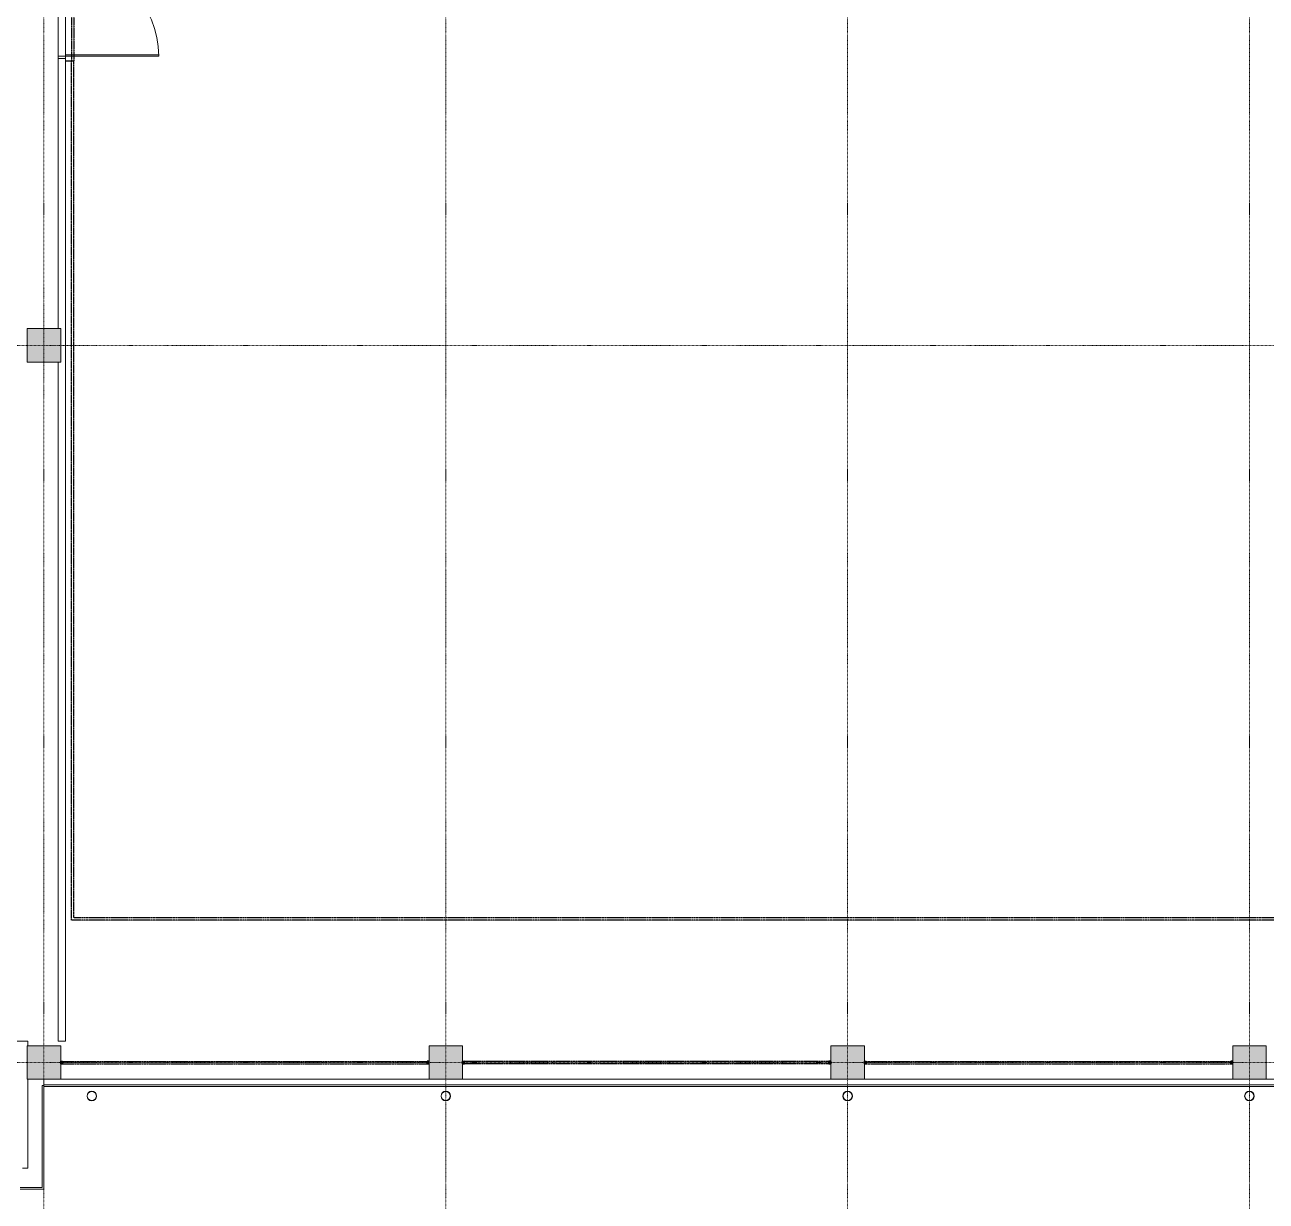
# Model space of a CAD drawing. Extents: x -32000 to 290600, y -29000 to 131250.
# Drawn here: x 17600 to 43550, y -2900 to 21705 of the extents above; entities that cross this region are included whole.
import ezdxf

# ---------------------------------------------------------------- set-up
doc = ezdxf.new("R2010")
doc.units = 0
doc.header["$LTSCALE"] = 10
for name, pattern in [('H12PL3$0$JJP_三點線', [0.9, 0.3, -0.15, 0, -0.15, 0, -0.15, 0, -0.15]), ('XFM7P30ICA$0$H12PL3$0$JJP_三點線', [0.9, 0.3, -0.15, 0, -0.15, 0, -0.15, 0, -0.15]), ('XFM7P30ICA$0$XFDP30$0$HIDDEN2', [0.1875, 0.125, -0.0625])]:
    doc.linetypes.add(name, pattern=pattern)
for name, color, linetype in [('H12PL3$0$A-OBJE-MEP', 252, 'Continuous'), ('H12PL3$0$A-WALL-EX', 252, 'Continuous'), ('H12PL3$0$A-WALL-IN', 252, 'Continuous'), ('H12PL3$0$Door', 252, 'Continuous'), ('H12PL3$0$S-COL', 252, 'Continuous'), ('H12PL3$0$S-GRID', 252, 'Continuous'), ('XFM7P30ICA$0$H12PL3$0$A-OBJE-MEP', 252, 'Continuous'), ('XFM7P30ICA$0$H12PL3$0$A-WALL-EX', 252, 'Continuous'), ('XFM7P30ICA$0$H12PL3$0$A-WALL-IN', 252, 'Continuous'), ('XFM7P30ICA$0$H12PL3$0$Hattch', 252, 'Continuous'), ('XFM7P30ICA$0$H12PL3$0$S-COL', 252, 'Continuous'), ('XFM7P30ICA$0$H12PL3$0$S-GRID', 252, 'Continuous'), ('XFM7P30ICA$0$XFDP30$0$A-Partition-Col (200K)', 1, 'Continuous'), ('XFM7P30ICA$0$XFDP30$0$A-W-P1S (200K)', 15, 'XFM7P30ICA$0$XFDP30$0$HIDDEN2'), ('XFM7P30ICA$0$XFDP30$0$A-W-R1 (Rockwool) (200K)', 2, 'XFM7P30ICA$0$XFDP30$0$HIDDEN2')]:
    doc.layers.add(name, color=color, linetype=linetype)

# ---------------------------------------------------------------- blocks, each defined once
blk = doc.blocks.new('H12PL3')
at = {"layer": 'H12PL3$0$A-OBJE-MEP', "lineweight": 0, "flags": 128}
for points in [[(19095, -700, 1), (18905, -700, 1)], [(26495, -700, 1), (26305, -700, 1)], [(34895, -700, 1), (34705, -700, 1)], [(43295, -700, 1), (43105, -700, 1)]]:
    blk.add_lwpolyline(points, format="xyb", close=True, dxfattribs=at)
at = {"layer": 'H12PL3$0$A-OBJE-MEP', "lineweight": 0}
for centre in [(19000, -700), (26400, -700), (34800, -700), (43200, -700)]:
    blk.add_circle(centre, 100, dxfattribs=at)
at = {"layer": 'H12PL3$0$A-WALL-EX', "lineweight": 0}
blk.add_line((68150, -465), (18000, -465), dxfattribs=at)
at = {"layer": 'H12PL3$0$A-WALL-EX', "lineweight": 0, "flags": 128}
for points in [[(18000, -482.5), (17965, -482.5)], [(17965, -482.5), (17965, -2615)], [(68150, -350), (18000, -350)], [(18000, -465), (18000, -350)], [(18000, -482.5), (18000, -465)], [(18000, -500), (68150, -500)], [(18000, -500), (68150, -500)], [(18000, -500), (68150, -500)], [(18000, -500), (68150, -500)], [(18000, -500), (68150, -500)], [(18000, -500), (68150, -500)], [(18000, -2650), (18000, -500)], [(17965, -2615), (17500, -2615)], [(17500, -2650), (17965, -2650)], [(17965, -2650), (18000, -2650)]]:
    blk.add_lwpolyline(points, dxfattribs=at)
at = {"layer": 'H12PL3$0$A-WALL-IN', "lineweight": 0}
blk.add_line((18450, 21000), (18300, 21000), dxfattribs=at)
at = {"layer": 'H12PL3$0$A-WALL-IN', "lineweight": 0, "flags": 128}
for points in [[(18300, 21000), (18300, 15350)], [(18450, 450), (18450, 21000)], [(18300, 14650), (18300, 450)], [(17662.5, 450), (13835, 450)], [(17662.5, 350), (17662.5, 450)], [(18300, 450), (18450, 450)], [(17662.5, -2212.5), (17662.5, -350)], [(17662.5, -2212.5), (17550, -2212.5)]]:
    blk.add_lwpolyline(points, dxfattribs=at)
at = {"layer": 'H12PL3$0$Door', "lineweight": 0}
for p, q in [((18450, 21050), (18300, 21050)), ((18300, 21050), (18300, 21000)), ((20400, 21080), (18450, 21080)), ((18450, 21080), (18450, 21050)), ((18450, 21050), (20400, 21050)), ((18450, 21000), (18450, 21050)), ((20400, 21050), (20400, 21080)), ((18300, 21000), (18450, 21000))]:
    blk.add_line(p, q, dxfattribs=at)
blk.add_arc((18450, 21050), 1950, 0, 90, dxfattribs=at)
at = {"layer": 'H12PL3$0$S-COL', "lineweight": 0, "flags": 128}
blk.add_lwpolyline([(17650, 14650), (18350, 14650), (18350, 15350), (17650, 15350)], close=True, dxfattribs=at)
for points in [[(18350, -350), (18350, 350), (17650, 350), (17650, -350), (18000, -350)], [(26750, -350), (26750, 350), (26050, 350), (26050, -350)], [(35150, -350), (35150, 350), (34450, 350), (34450, -350)], [(43550, -350), (43550, 350), (42850, 350), (42850, -350)]]:
    blk.add_lwpolyline(points, dxfattribs=at)
at = {"layer": 'H12PL3$0$S-GRID', "linetype": 'H12PL3$0$JJP_三點線', "lineweight": 0}
for p, q in [((18000, 128250), (18000, -28000)), ((26400, 128250), (26400, -28000)), ((34800, 128250), (34800, -28000)), ((43200, 128250), (43200, -28000)), ((-29000, 15000), (289600, 15000)), ((-29000, 0), (289600, 0))]:
    blk.add_line(p, q, dxfattribs=at)
blk = doc.blocks.new('XFM7P30ICA$0$XFDP30$0$TP1-50-Partition_Col-side')
blk.add_lwpolyline([(-2.5, -4), (-2.5, -3.9), (-2.6, -3.9), (-2.5, -3), (-2.5, -0.3), (-2.4, -0.2), (-0.7, -0.2), (-0.5, -0.2), (-0.1, -0.2), (0, -0.2), (0, -0.2), (0.5, -0.2), (0.6, -0.2), (2.4, -0.2), (2.5, -0.3), (2.5, -3), (2.6, -3.9), (2.5, -3.9), (2.5, -4), (2.7, -4), (2.7, 0), (-2.7, 0), (-2.7, -4)], close=True)
for points in [[(-1.6, -2.1), (-2.3, -2.1, 0.414213), (-2.4, -2.2), (-2.4, -3.6), (-2.5, -3.6), (-2.5, -2.2, -0.414213), (-2.3, -2), (-1.6, -2), (-1.6, -2.1)], [(1.6, -2.1), (2.3, -2.1, -0.414213), (2.4, -2.2), (2.4, -3.6), (2.5, -3.6), (2.5, -2.2, 0.414213), (2.3, -2), (1.6, -2), (1.6, -2.1)]]:
    blk.add_lwpolyline(points, format="xyb")
blk.add_lwpolyline([(2.2, -3.6), (-2.2, -3.6, -0.414214), (-2.3, -3.5), (-2.3, -2.6, -0.414214), (-2.2, -2.5), (-1.3, -2.5, 0.414214), (-1.1, -2.3), (-1.1, -2.2, 0.414214), (-1.3, -2.1), (-1.9, -2.1), (-1.9, -2.1), (-1.3, -2.1, -0.414214), (-1.2, -2.2), (-1.2, -2.3, -0.414214), (-1.3, -2.4), (-2.2, -2.4, 0.414214), (-2.4, -2.6), (-2.4, -3.5, 0.414214), (-2.2, -3.6), (2.2, -3.6, 0.414214), (2.4, -3.5), (2.4, -2.6, 0.414214), (2.2, -2.4), (1.3, -2.4, -0.414214), (1.2, -2.3), (1.2, -2.2, -0.414214), (1.3, -2.1), (1.9, -2.1), (1.9, -2.1), (1.3, -2.1, 0.414214), (1.1, -2.2), (1.1, -2.3, 0.414214), (1.3, -2.5), (2.2, -2.5, -0.414214), (2.3, -2.6), (2.3, -3.5, -0.414214)], format="xyb", close=True)
blk = doc.blocks.new('XFM7P30ICA$0$XFDP30')
at = {"layer": 'XFM7P30ICA$0$XFDP30$0$A-W-P1S (200K)', "linetype": 'XFM7P30ICA$0$XFDP30$0$HIDDEN2'}
for p, q in [((18575, 25045), (18575, 20955)), ((18625, 25045), (18625, 20955))]:
    blk.add_line(p, q, dxfattribs=at)
at = {"layer": 'XFM7P30ICA$0$XFDP30$0$A-W-P1S (200K)'}
for p, q in [((18450, 20955), (18625, 20955)), ((18575, 2975), (18575, 20955)), ((18625, 3025), (18625, 20955)), ((167375, 2975, 0), (18575, 2975)), ((167375, 3025, 0), (18625, 3025))]:
    blk.add_line(p, q, dxfattribs=at)
at = {"layer": 'XFM7P30ICA$0$XFDP30$0$A-W-R1 (Rockwool) (200K)'}
for p, q in [((18350, 25, 0), (26050, 25, 0)), ((34450, 25, 0), (26750, 25, 0)), ((35150, 25, 0), (42850, 25, 0)), ((18350, -25, 0), (26050, -25, 0)), ((34450, -25, 0), (26750, -25, 0)), ((35150, -25, 0), (42850, -25, 0))]:
    blk.add_line(p, q, dxfattribs=at)
at = {"layer": 'XFM7P30ICA$0$XFDP30$0$A-Partition-Col (200K)', "yscale": 10, "zscale": 10}
for p, xscale, rotation in [((18350, 0), -10, 90), ((26050, 0, 0), 10, 270), ((26750, 0, 0), -10, 90), ((34450, 0), 10, 270), ((35150, 0), -10, 90), ((42850, 0, 0), 10, 270)]:
    blk.add_blockref('XFM7P30ICA$0$XFDP30$0$TP1-50-Partition_Col-side', p, dxfattribs=dict(at, xscale=xscale, rotation=rotation))
blk = doc.blocks.new('XFM7P30ICA$0$H12PL3')
at = {"layer": 'XFM7P30ICA$0$H12PL3$0$Hattch', "linetype": 'Continuous', "lineweight": 0}
for points in [[(17650, 14650), (18350, 14650), (18350, 15350), (17650, 15350)], [(17650, -350), (18000, -350), (18350, -350), (18350, 350), (17650, 350)], [(26050, 350), (26050, -350), (26750, -350), (26750, 350)], [(34450, 350), (34450, -350), (35150, -350), (35150, 350)], [(42850, 350), (42850, -350), (43550, -350), (43550, 350)]]:
    blk.add_hatch(color=256, dxfattribs=at).paths.add_polyline_path(points)
at = {"layer": 'XFM7P30ICA$0$H12PL3$0$A-OBJE-MEP', "lineweight": 0, "flags": 128}
for points in [[(19095, -700, 1), (18905, -700, 1)], [(26495, -700, 1), (26305, -700, 1)], [(34895, -700, 1), (34705, -700, 1)], [(43295, -700, 1), (43105, -700, 1)]]:
    blk.add_lwpolyline(points, format="xyb", close=True, dxfattribs=at)
at = {"layer": 'XFM7P30ICA$0$H12PL3$0$A-OBJE-MEP', "lineweight": 0}
for centre in [(19000, -700), (26400, -700), (34800, -700), (43200, -700)]:
    blk.add_circle(centre, 100, dxfattribs=at)
at = {"layer": 'XFM7P30ICA$0$H12PL3$0$A-WALL-EX', "lineweight": 0}
blk.add_line((68150, -465), (18000, -465), dxfattribs=at)
at = {"layer": 'XFM7P30ICA$0$H12PL3$0$A-WALL-EX', "lineweight": 0, "flags": 128}
for points in [[(18000, -482.5), (17965, -482.5)], [(17965, -482.5), (17965, -2615)], [(68150, -350), (18000, -350)], [(18000, -465), (18000, -350)], [(18000, -482.5), (18000, -465)], [(18000, -500), (68150, -500)], [(18000, -2650), (18000, -500)], [(17965, -2615), (17500, -2615)], [(17500, -2650), (17965, -2650)], [(17965, -2650), (18000, -2650)]]:
    blk.add_lwpolyline(points, dxfattribs=at)
at = {"layer": 'XFM7P30ICA$0$H12PL3$0$A-WALL-IN', "lineweight": 0, "flags": 128}
for points in [[(18450, 450), (18450, 85450)], [(18300, 29650), (18300, 15350)], [(18300, 14650), (18300, 450)], [(17662.5, 450), (13835, 450)], [(17662.5, 350), (17662.5, 450)], [(18300, 450), (18450, 450)], [(17662.5, -2212.5), (17662.5, -350)], [(17662.5, -2212.5), (17550, -2212.5)]]:
    blk.add_lwpolyline(points, dxfattribs=at)
at = {"layer": 'XFM7P30ICA$0$H12PL3$0$S-COL', "lineweight": 0, "flags": 128}
blk.add_lwpolyline([(17650, 14650), (18350, 14650), (18350, 15350), (17650, 15350)], close=True, dxfattribs=at)
for points in [[(18350, -350), (18350, 350), (17650, 350), (17650, -350), (18000, -350)], [(26750, -350), (26750, 350), (26050, 350), (26050, -350)], [(35150, -350), (35150, 350), (34450, 350), (34450, -350)], [(43550, -350), (43550, 350), (42850, 350), (42850, -350)]]:
    blk.add_lwpolyline(points, dxfattribs=at)
at = {"layer": 'XFM7P30ICA$0$H12PL3$0$S-GRID', "linetype": 'XFM7P30ICA$0$H12PL3$0$JJP_三點線', "lineweight": 0}
for p, q in [((18000, 128250), (18000, -28000)), ((26400, 128250), (26400, -28000)), ((34800, 128250), (34800, -28000)), ((43200, 128250), (43200, -28000)), ((-29000, 15000), (289600, 15000)), ((-29000, 0), (289600, 0))]:
    blk.add_line(p, q, dxfattribs=at)
blk.add_blockref('XFM7P30ICA$0$XFDP30', (0, 0))
blk = doc.blocks.new('XFM7P30ICA')
for name in ['XFM7P30ICA$0$H12PL3', 'XFM7P30ICA$0$XFDP30']:
    blk.add_blockref(name, (0, 0))

msp = doc.modelspace()

# ---------------------------------------------------------------- block references
for name in ['H12PL3', 'XFM7P30ICA']:
    msp.add_blockref(name, (0, 0))

doc.saveas('drawing.dxf')
